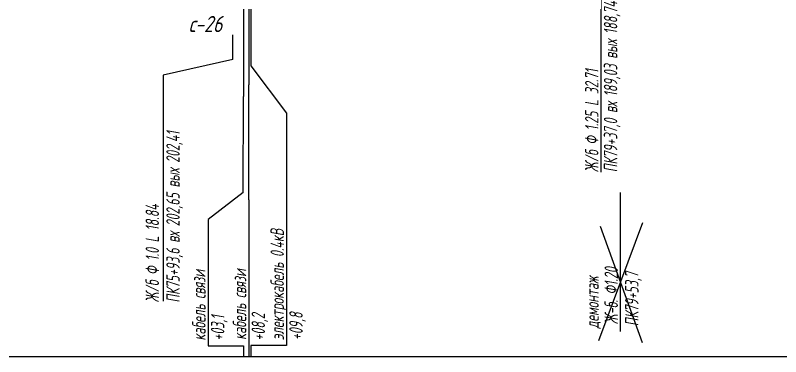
# Model space of a CAD drawing. Extents: x 2172 to 5772, y -842 to -248.
# Drawn here: x 4034.8 to 4177.2, y -614 to -550.6 of the extents above; entities that cross this region are included whole.
import ezdxf

# ---------------------------------------------------------------- set-up
doc = ezdxf.new("R2010")
doc.units = 0
doc.header["$MEASUREMENT"] = 0
doc.linetypes.add('TP0', pattern=[0])
doc.layers.get('0').update_dxf_attribs({"linetype": 'CONTINUOUS'})
doc.layers.add('геология', color=7, linetype='CONTINUOUS', lineweight=20)
doc.styles.add('eskd', font='spds.shx', dxfattribs={"width": 1.2, "oblique": 15})
doc.styles.add('ГОСТ', font='gost.TTF', dxfattribs={"oblique": 15, "height": 1})

msp = doc.modelspace()

# ---------------------------------------------------------------- linework, layer by layer
at = {"linetype": 'TP0'}
for p, q in [((4077.22, -489.43), (4077.22, -565.67)), ((4078.26, -489.54), (4078.26, -563.52)), ((4078.58, -489.83), (4078.58, -560)), ((4143.78, -579.76), (4143.78, -539.38)), ((4075.26, -558.82), (4075.26, -554.25)), ((4075.26, -558.82), (4062.32, -561.74)), ((4078.58, -560), (4085.26, -568.76)), ((4062.32, -561.74), (4062.32, -603.75)), ((4078.26, -584.86), (4078.26, -563.52)), ((4077.16, -583.51), (4077.22, -565.67)), ((4085.26, -568.76), (4085.26, -611.96)), ((4077.16, -583.51), (4070.68, -588.54)), ((4147.4, -609.38), (4147.4, -583.52)), ((4078.26, -584.86), (4078.26, -611.91)), ((4070.68, -588.54), (4070.68, -612.04)), ((4070.68, -612.04), (4077.22, -612.04)), ((4077.22, -612.04), (4077.22, -614.04)), ((4078.26, -611.91), (4078.26, -614.04)), ((4085.26, -611.96), (4078.58, -611.96)), ((4078.58, -611.96), (4078.58, -614.04))]:
    msp.add_line(p, q, dxfattribs=at)
at = {"linetype": 'Continuous'}
for p, q in [((4151.49, -589.15), (4143.3, -611.12)), ((4143.61, -589.81), (4151.43, -611.39)), ((3396.6, -614.04), (4356.6, -614.04))]:
    msp.add_line(p, q, dxfattribs=at)

# ---------------------------------------------------------------- texts
at = {"style": 'eskd', "oblique": 10, "width": 0.8}
for s, p in [('ПК79+37,0 вх 189,03 вых 188,74', (4146.78, -579.76)), ('Ж/б Ф 1.25 L 32.71', (4143.28, -579.76)), ('ПК75+93,6 вх 202,65 вых 202,41', (4065.38, -604)), ('Ж/б Ф 1.0 L 18.84', (4061.52, -603.96)), ('электрокабель 0.4кВ', (4084.76, -610.96)), ('кабель связи', (4070.18, -611.04)), ('кабель связи', (4077.76, -610.91)), ('Ж-б. Ф1.20', (4146.9, -608.02)), ('ПК79+53,7', (4150.73, -608.36)), ('демонтаж', (4143.34, -608.8)), ('+03,1', (4073.68, -611.04)), ('+08,2', (4081.24, -611.04)), ('+09,8', (4088.26, -610.96))]:
    msp.add_text(s, height=2.5, rotation=90, dxfattribs=at).set_placement(p)
at = {"layer": 'геология', "color": 7, "lineweight": -3, "style": 'ГОСТ', "oblique": 15}
msp.add_text('с-26', height=3, dxfattribs=at).set_placement((4067.04, -553.71))

doc.saveas('drawing.dxf')
